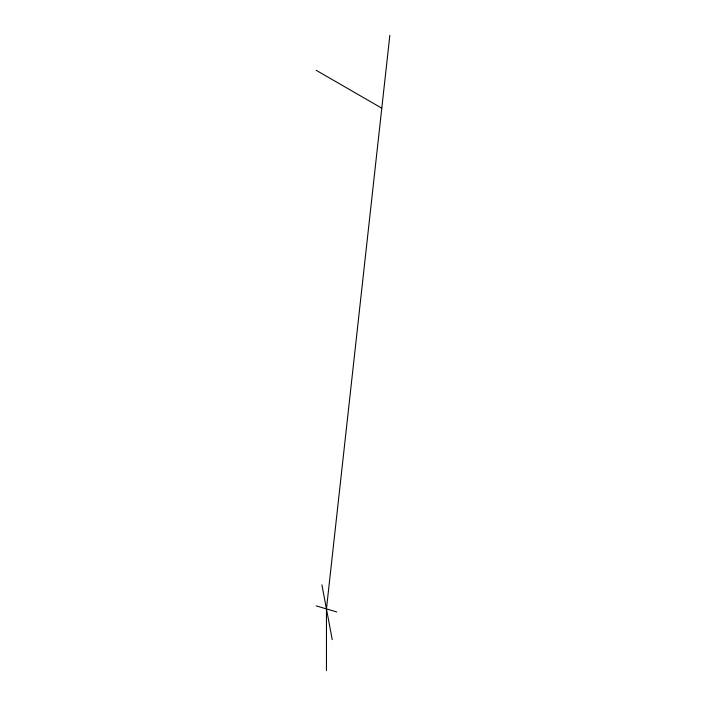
<?xml version="1.0" encoding="UTF-8"?>
<svg xmlns="http://www.w3.org/2000/svg" width="706" height="706" viewBox="0 0 706 706"><rect width="100%" height="100%" fill="white"/><g stroke="black" fill="none" stroke-linecap="round" stroke-linejoin="round"><path stroke-width="1.06" d="M389.844 35.3L326.454 608.907L326.454 670.7M316.156 605.872L336.744 611.943M316.156 70.282L381.787 108.177M321.91 584.85L332.252 639.654"/></g></svg>
